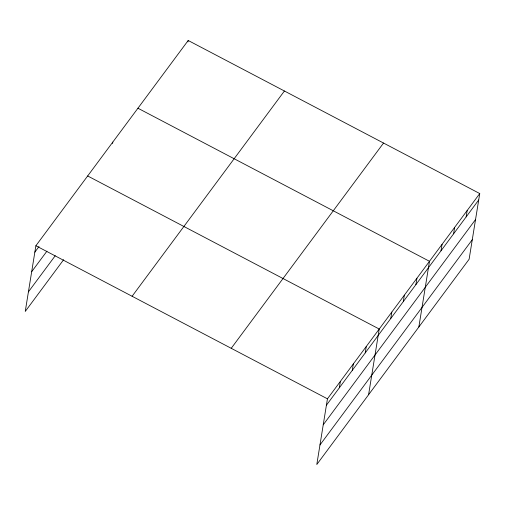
<?xml version="1.0" encoding="UTF-8"?>
<svg xmlns="http://www.w3.org/2000/svg" width="505" height="505" viewBox="0 0 505 505"><rect width="100%" height="100%" fill="white"/><g stroke="black" fill="none" stroke-linecap="round" stroke-linejoin="round"><path stroke-width="0.76" d="M479.75 193.56L327.442 398.824L316.799 464.512L469.113 259.254L479.75 193.56L188.201 40.488L35.887 245.746L25.25 311.44L63.624 259.721M112.577 143.515L112.804 142.094M187.967 41.909L188.201 40.488M339.347 387.783L340.389 381.376M352.294 370.335L353.336 363.928M365.241 352.888L366.283 346.481M368.587 394.721L379.223 329.033L87.674 175.961M390.756 318.503L391.792 312.103M403.318 301.573L404.36 295.166M415.886 284.637L416.922 278.23M418.847 326.988L429.49 261.3L137.934 108.221M441.016 250.77L442.052 244.363M453.578 233.834L454.62 227.433M466.147 216.904L467.182 210.497M34.851 252.153L39.011 246.547M31.682 271.715L46.94 251.155M28.419 291.871L55.234 255.732M132.102 296.265L284.41 91.001M231.227 348.311L383.535 143.048M326.407 405.231L478.715 199.967M323.238 424.793L475.546 219.53M319.968 444.949L472.282 239.686M35.887 245.746L327.442 398.824"/></g></svg>
